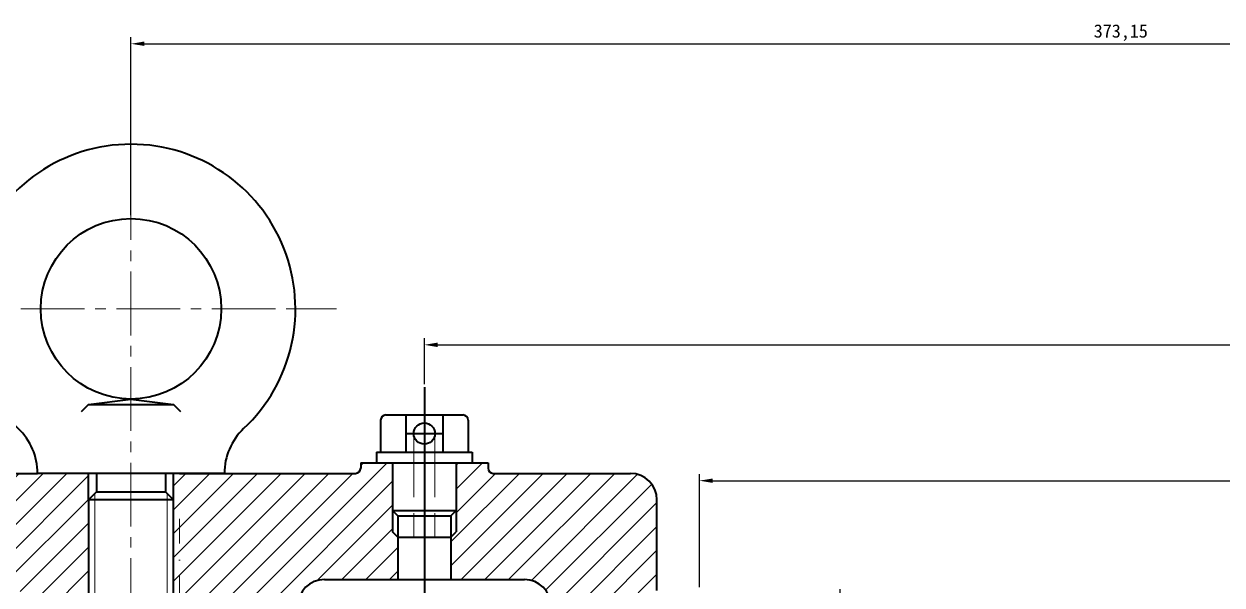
# Model space of a CAD drawing. Header units: millimetres. Extents: x -120 to 1257, y -237 to 537.
# Drawn here: x 256.7 to 482.5, y 315.6 to 421.3 of the extents above; entities that cross this region are included whole.
import ezdxf

# ---------------------------------------------------------------- set-up
doc = ezdxf.new("R2010")
doc.units = ezdxf.units.MM
for name, pattern in [('ACAD_ISO02W100', [15, 12, -3]), ('ACAD_ISO04W100', [30, 24, -3, 0, -3]), ('点画线', [18, 12, -2, 2, -2])]:
    doc.linetypes.add(name, pattern=pattern)
doc.layers.add('中心线层', color=1, linetype='点画线', lineweight=18, true_color=0xff0000)
for name, color, linetype, lineweight in [('真细实线', 7, 'Continuous', 18), ('粗实线层', 7, 'Continuous', 35), ('细实线层', 7, 'Continuous', 18), ('细实线错了', 7, 'Continuous', 35), ('细点画线', 7, 'ACAD_ISO04W100', 18), ('细虚线', 7, 'ACAD_ISO02W100', 18)]:
    doc.layers.add(name, color=color, linetype=linetype, lineweight=lineweight)
doc.styles.get("Standard").update_dxf_attribs({"font": ''})
doc.styles.get('Standard').set_extended_font_data('SimSun')
doc.dimstyles.new('ISO-25', dxfattribs={"dimtxt": 2.5, "dimasz": 2.5, "dimexe": 1.25, "dimexo": 0.625, "dimtad": 1, "dimtxsty": 'Standard', "dimcen": 2.5, "dimadec": 0, "dimazin": 0, "dimtfac": 1, "dimtmove": 0, "dimatfit": 3, "dimfxl": 1, "dimarcsym": 0})

# ---------------------------------------------------------------- blocks, each defined once
blk = doc.blocks.new('*D20')
at = {"layer": 'Defpoints', "color": 0}
for p in [(650, 313.53), (410.56, 310.89), (650, 150)]:
    blk.add_point(p, dxfattribs=at)
at = {"layer": '真细实线', "color": 0, "lineweight": -2}
for p, q in [((410.56, 311.51), (410.56, 314.78)), ((650, 150.62), (650, 314.78)), ((413.06, 313.53), (647.5, 313.53))]:
    blk.add_line(p, q, dxfattribs=at)
at = {"layer": '真细实线', "color": 0}
for points in [[(413.06, 313.95), (413.06, 313.12), (410.56, 313.53)], [(647.5, 313.95), (647.5, 313.12), (650, 313.53)]]:
    blk.add_solid(points, dxfattribs=at)
at = {"layer": '真细实线', "color": 0, "insert": (530.28, 315.62), "char_height": 2.5, "attachment_point": 5}
blk.add_mtext('239,44', dxfattribs=at)
blk = doc.blocks.new('*D21')
at = {"layer": 'Defpoints', "color": 0}
for p in [(650, 360.82), (332.15, 352.82), (650, 150)]:
    blk.add_point(p, dxfattribs=at)
at = {"layer": '真细实线', "color": 0, "lineweight": -2}
for p, q in [((332.15, 353.44), (332.15, 362.07)), ((650, 150.62), (650, 362.07)), ((334.65, 360.82), (647.5, 360.82))]:
    blk.add_line(p, q, dxfattribs=at)
at = {"layer": '真细实线', "color": 0}
for points in [[(334.65, 361.24), (334.65, 360.4), (332.15, 360.82)], [(647.5, 361.24), (647.5, 360.4), (650, 360.82)]]:
    blk.add_solid(points, dxfattribs=at)
at = {"layer": '真细实线', "color": 0, "insert": (491.07, 362.9), "char_height": 2.5, "attachment_point": 5}
blk.add_mtext('317,85', dxfattribs=at)
blk = doc.blocks.new('*D24')
at = {"layer": 'Defpoints', "color": 0}
for p in [(650, 417.54), (276.85, 384.61), (650, 150)]:
    blk.add_point(p, dxfattribs=at)
at = {"layer": '真细实线', "color": 0, "lineweight": -2}
for p, q in [((276.85, 385.23), (276.85, 418.79)), ((650, 150.62), (650, 418.79)), ((279.35, 417.54), (647.5, 417.54))]:
    blk.add_line(p, q, dxfattribs=at)
at = {"layer": '真细实线', "color": 0}
for points in [[(279.35, 417.96), (279.35, 417.13), (276.85, 417.54)], [(647.5, 417.96), (647.5, 417.13), (650, 417.54)]]:
    blk.add_solid(points, dxfattribs=at)
at = {"layer": '真细实线', "color": 0, "insert": (463.43, 419.63), "char_height": 2.5, "attachment_point": 5}
blk.add_mtext('373,15', dxfattribs=at)
blk = doc.blocks.new('*D25')
at = {"layer": 'Defpoints', "color": 0}
for p in [(650, 335.23), (384, 314.53), (650, 150)]:
    blk.add_point(p, dxfattribs=at)
at = {"layer": '真细实线', "color": 0, "lineweight": -2}
for p, q in [((384, 315.15), (384, 336.48)), ((386.5, 335.23), (647.5, 335.23)), ((650, 150.62), (650, 336.48))]:
    blk.add_line(p, q, dxfattribs=at)
at = {"layer": '真细实线', "color": 0}
for points in [[(386.5, 335.64), (386.5, 334.81), (384, 335.23)], [(647.5, 335.64), (647.5, 334.81), (650, 335.23)]]:
    blk.add_solid(points, dxfattribs=at)
at = {"layer": '真细实线', "color": 0, "insert": (517, 337.1), "char_height": 2.5, "attachment_point": 5}
blk.add_mtext('266', dxfattribs=at)

msp = doc.modelspace()

# ---------------------------------------------------------------- hatches: boundary and pattern name
at = {"layer": '真细实线'}
h = msp.add_hatch(dxfattribs=at)
h.set_pattern_fill('ANSI31', color=256, style=0)
h.paths.add_polyline_path([(268.849, 331.61), (268.849, 336.61), (259.249, 336.61), (226.316, 336.61), (170.574, 336.61), (170.575, 330), (170.574, 308), (174.575, 308), (176.57, 308), (176.57, 305), (176.584, 298), (180.584, 298), (180.584, 311.61, -0.4142136), (185.584, 316.61), (225.89, 316.61), (250.372, 316.61, -0.2136316), (256.339, 313.939), (267, 302), (268.849, 302), (268.849, 309.81)])
h.paths.add_polyline_path([(326.149, 325.61), (326.149, 329.61), (326.149, 338.61), (323.149, 338.61), (320.149, 338.61), (320.149, 337.61, -0.4142136), (319.149, 336.61), (285.999, 336.61), (284.849, 336.61), (284.849, 331.61), (284.849, 309.81), (284.849, 302), (285.999, 302), (305, 302), (305, 298), (308.299, 298), (308.299, 311.61, -0.4142136), (313.299, 316.61), (327.149, 316.61), (327.149, 324.61)])
h.paths.add_polyline_path([(375.999, 331.61, 0.4142136), (370.999, 336.61), (345.149, 336.61, -0.4142136), (344.149, 337.61), (344.149, 338.61), (338.149, 338.61), (338.149, 329.61), (338.149, 325.61), (337.149, 324.61), (337.149, 316.61), (350.999, 316.61, -0.4142136), (355.999, 311.61), (355.999, 298), (375.999, 298), (375.999, 314.53)])

# ---------------------------------------------------------------- linework, layer by layer
at = {"layer": '中心线层', "linetype": '点画线', "lineweight": 18}
for p, q in [((276.85, 308.61), (276.85, 391.36)), ((238.099, 367.61), (315.599, 367.61)), ((307.849, 367.61), (310.849, 367.61))]:
    msp.add_line(p, q, dxfattribs=at)
at = {"layer": '粗实线层'}
for p, q in [((268.849, 349.61), (276.849, 350.61)), ((276.849, 350.61), (284.849, 349.61)), ((268.849, 349.61), (267.435, 348.196)), ((268.849, 349.61), (284.849, 349.61)), ((286.264, 348.196), (284.849, 349.61)), ((294.449, 336.61), (259.249, 336.61)), ((270.349, 336.61), (270.349, 333.11)), ((283.349, 336.61), (283.349, 333.11)), ((268.849, 331.61), (270.349, 333.11)), ((270.349, 333.11), (283.349, 333.11)), ((284.849, 331.61), (283.349, 333.11)), ((284.849, 331.61), (268.849, 331.61)), ((268.849, 331.61), (268.849, 309.81)), ((284.849, 309.81), (284.849, 331.61))]:
    msp.add_line(p, q, dxfattribs=at)
msp.add_circle((276.849, 367.61), 17, dxfattribs=at)
for centre, radius, start, end in [((276.849, 367.61), 31, 313.24639, 226.75361), ((247.691, 336.61), 11.558, 0, 46.75361), ((306.008, 336.61), 11.558, 133.24639, 180)]:
    msp.add_arc(centre, radius, start, end, dxfattribs=at)
at = {"layer": '细实线层'}
for p, q in [((270.049, 332.81), (270.049, 308.61)), ((283.649, 308.61), (283.649, 332.81))]:
    msp.add_line(p, q, dxfattribs=at)
at = {"layer": '细实线错了'}
for p, q in [((332.149, 352.817), (332.149, 297.594)), ((323.899, 346.61), (323.899, 340.61)), ((324.899, 347.61), (339.399, 347.61)), ((328.649, 347.61), (328.649, 340.61)), ((335.649, 347.61), (335.649, 340.61)), ((340.399, 346.61), (340.399, 340.61)), ((328.649, 344.11), (335.649, 344.11)), ((323.149, 340.61), (341.149, 340.61)), ((323.149, 340.61), (323.149, 338.61)), ((341.149, 340.61), (341.149, 338.61)), ((226.316, 336.61), (259.249, 336.61)), ((268.849, 331.61), (268.849, 336.61)), ((284.849, 331.61), (284.849, 336.61)), ((285.999, 336.61), (319.149, 336.61)), ((320.149, 338.61), (344.149, 338.61)), ((320.149, 338.61), (320.149, 337.61)), ((323.149, 338.61), (341.149, 338.61)), ((326.149, 338.61), (326.149, 329.61)), ((338.149, 338.61), (338.149, 329.61)), ((344.149, 338.61), (344.149, 337.61)), ((345.149, 336.61), (370.999, 336.61)), ((375.999, 314.53), (375.999, 331.61)), ((326.149, 329.61), (327.149, 328.61)), ((326.149, 329.61), (326.149, 325.61)), ((326.149, 329.61), (338.149, 329.61)), ((327.149, 328.61), (337.149, 328.61)), ((327.149, 328.61), (327.149, 316.61)), ((338.149, 329.61), (337.149, 328.61)), ((337.149, 328.61), (337.149, 316.61)), ((338.149, 329.61), (338.149, 325.61)), ((327.149, 324.61), (326.149, 325.61)), ((337.149, 324.61), (338.149, 325.61)), ((327.149, 324.61), (337.149, 324.61)), ((313.299, 316.61), (350.999, 316.61))]:
    msp.add_line(p, q, dxfattribs=at)
msp.add_circle((332.149, 344.11), 2, dxfattribs=at)
for centre, radius, start, end in [((324.899, 346.61), 1, 90, 180), ((339.399, 346.61), 1, 0, 90), ((319.149, 337.61), 1, 270, 0), ((345.149, 337.61), 1, 180, 270), ((370.999, 331.61), 5, 0, 90), ((313.299, 311.61), 5, 90, 180), ((350.999, 311.61), 5, 0, 90)]:
    msp.add_arc(centre, radius, start, end, dxfattribs=at)
at = {"layer": '细点画线'}
msp.add_line((286, -37.822), (286, 328.04), dxfattribs=at)
at = {"layer": '细虚线'}
for p, q in [((330.149, 344.11), (330.149, 324.61)), ((334.149, 344.11), (334.149, 324.61))]:
    msp.add_line(p, q, dxfattribs=at)

# ---------------------------------------------------------------- dimensions: what is measured, and where the dimension line sits
at = {"layer": '真细实线'}
for base, p1, p2, picture, middle in [((650, 417.545), (276.85, 384.61), (650, 150), '*D24', (463.425, 419.628)), ((650, 360.819), (332.149, 352.817), (650, 150), '*D21', (491.075, 362.902)), ((650, 335.227), (383.999, 314.53), (650, 149.999), '*D25', (517, 337.102)), ((650, 313.533), (410.562, 310.888), (650, 150), '*D20', (530.281, 315.617))]:
    dim = msp.add_linear_dim(base=base, p1=p1, p2=p2, dimstyle='ISO-25', dxfattribs=at)
    dim.commit()
    dim.dimension.update_dxf_attribs({"geometry": picture, "text_midpoint": middle})

doc.saveas('drawing.dxf')
